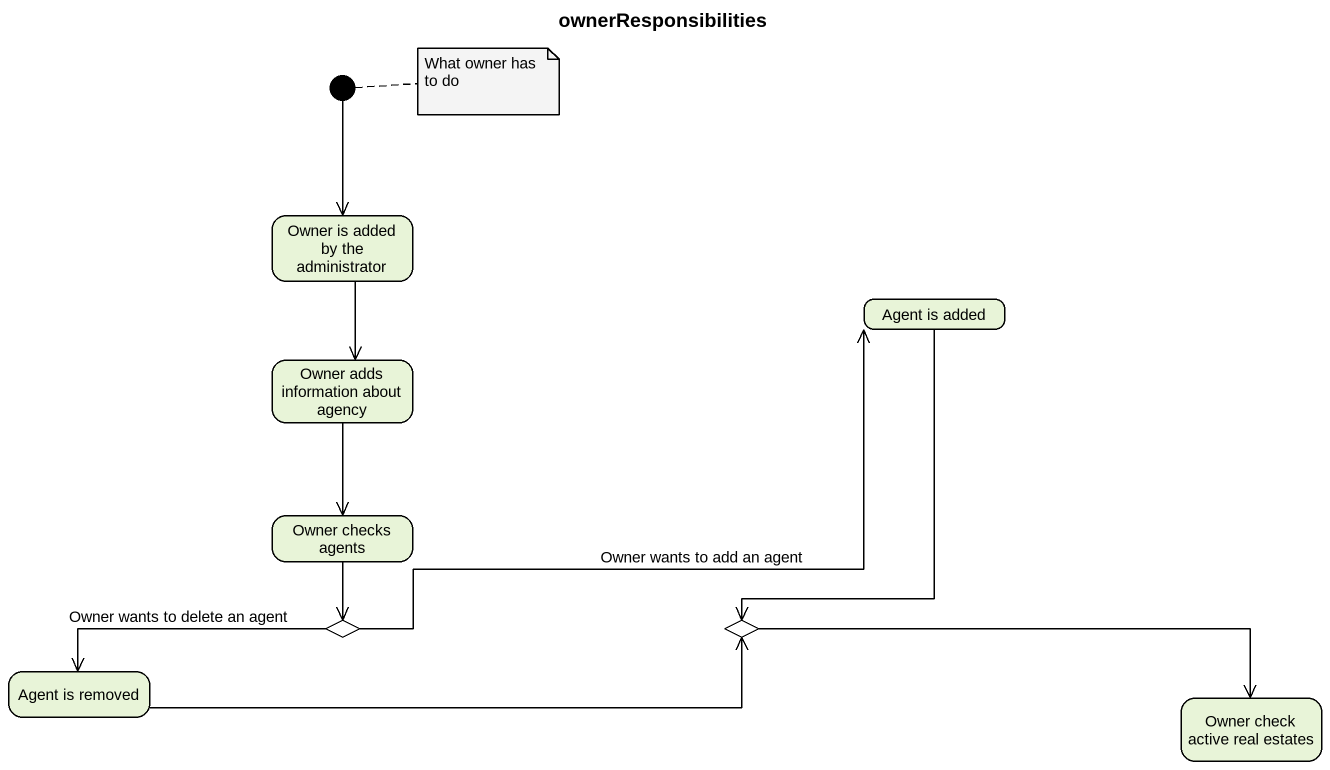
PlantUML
@startuml
title ownerResponsibilities
hide empty description
state initial1 <<start>>
state "Owner is added by the administrator" as Owner_is_added_by_the
state "Agent is added" as Agent_is_added
state "Owner adds information about agency" as Owner_adds_information
state "Owner checks agents" as Owner_checks_agents
state "Agent is removed" as Agent_is_removed
state choice1 <<choice>>
state choice2 <<choice>>
state "Owner check active real estates" as Owner_check_active_real
initial1 --> Owner_is_added_by_the
Owner_is_added_by_the --> Owner_adds_information
Agent_is_added --> choice2
Owner_adds_information --> Owner_checks_agents
Owner_checks_agents --> choice1
Agent_is_removed -right-> choice2
choice1 -right-> Agent_is_added : Owner wants to add an agent
choice1 -left-> Agent_is_removed : Owner wants to delete an agent
choice2 -right-> Owner_check_active_real
note right of initial1 : What owner has to do
@enduml
